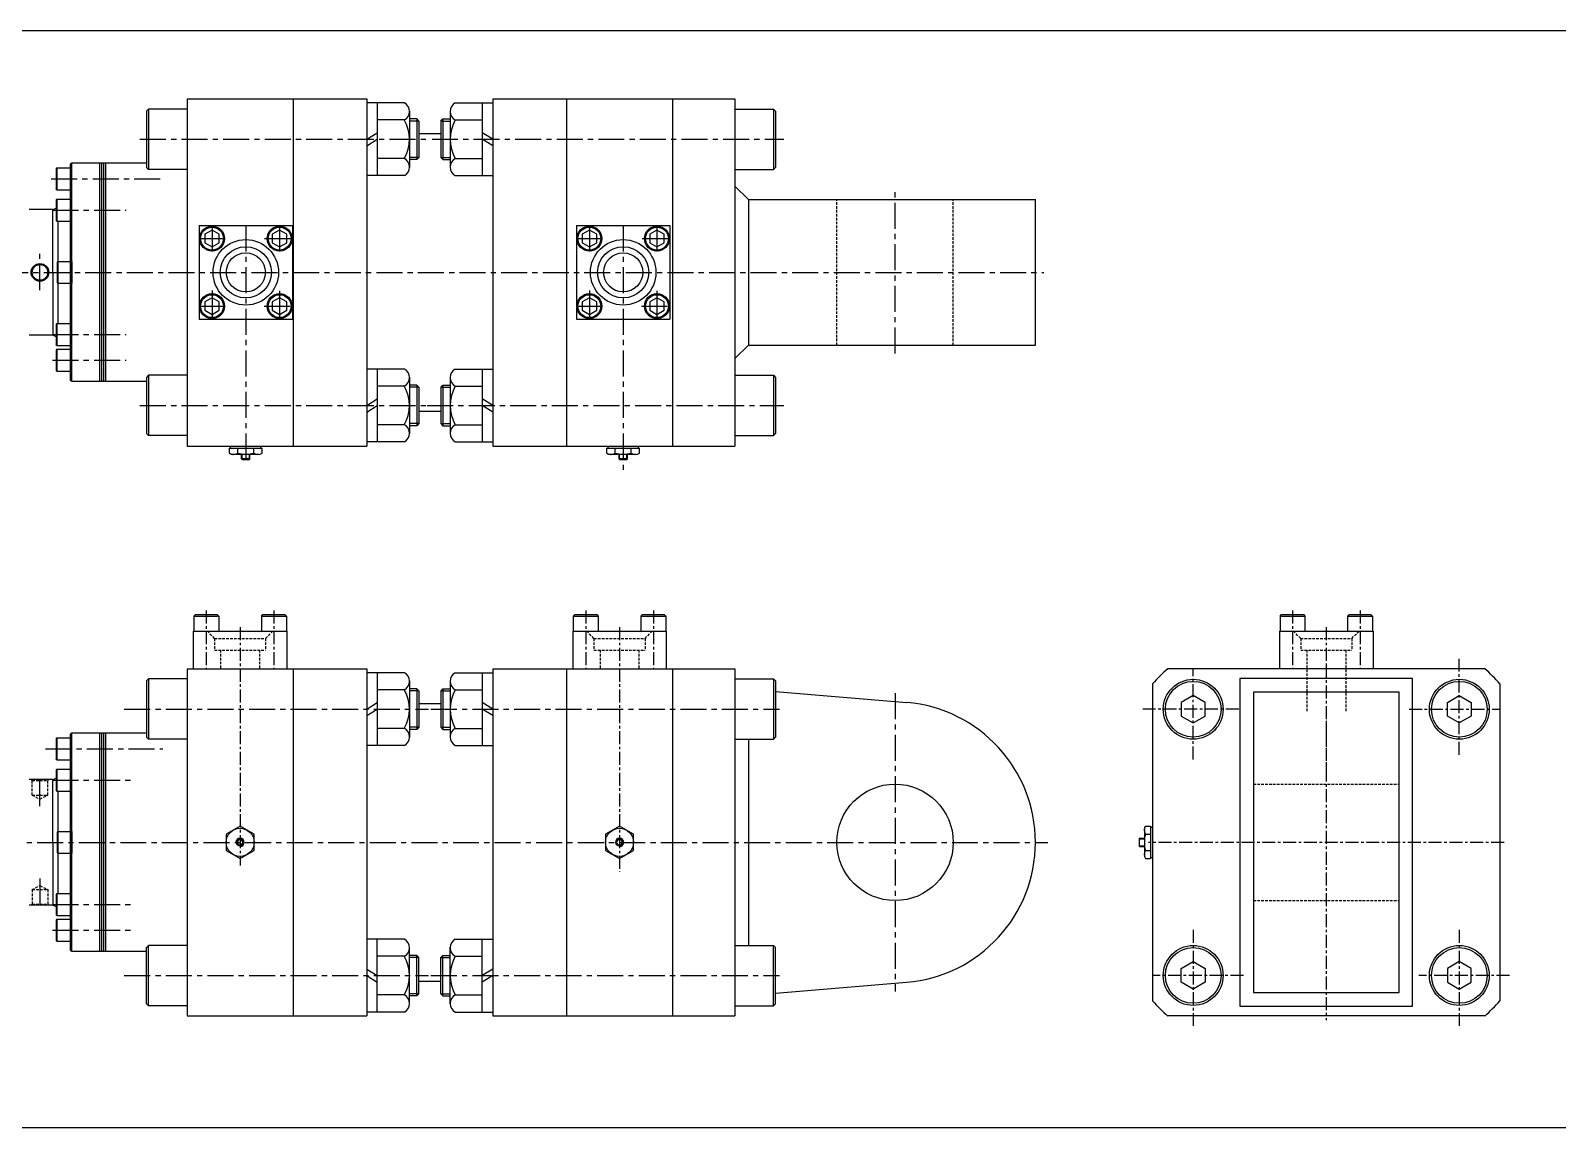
# Model space of a CAD drawing. Extents: x -819 to 10005, y 0 to 4179.
# Drawn here: x 6527 to 7996, y 0 to 1055 of the extents above; entities that cross this region are included whole.
import ezdxf

# ---------------------------------------------------------------- set-up
doc = ezdxf.new("R2010")
doc.units = 0
doc.header["$LTSCALE"] = 10
doc.header["$MEASUREMENT"] = 0
for name, pattern in [('CENTER', [2, 1.25, -0.25, 0.25, -0.25]), ('CENTERX2', [4, 2.5, -0.5, 0.5, -0.5]), ('HIDDEN', [0.375, 0.25, -0.125])]:
    doc.linetypes.add(name, pattern=pattern)
doc.layers.get('0').update_dxf_attribs({"linetype": 'CONTINUOUS'})
for name, color, linetype in [('BOM-UDEF', 3, 'CONTINUOUS'), ('CEN', 1, 'CENTERX2'), ('ML', 7, 'CONTINUOUS')]:
    doc.layers.add(name, color=color, linetype=linetype)

msp = doc.modelspace()

# ---------------------------------------------------------------- linework, layer by layer
for p, q in [((6256.2, 1055), (8007.9, 1055)), ((7494, 752.4), (7494, 892.4)), ((7244, 419.4), (7370.4, 408.7)), ((7244, 129), (7370.4, 139.7)), ((0, 0), (10004.7, 0))]:
    msp.add_line(p, q)
at = {"color": 7, "linetype": 'Continuous'}
for p, q in [((6718.9, 648.4), (6718.9, 653.4)), ((6718.9, 653.4), (6725.3, 653.4)), ((6719.9, 653.4), (6719.9, 655.4)), ((6719.9, 655.4), (6749.1, 655.4)), ((6722.1, 647.4), (6746.9, 647.4)), ((6725.3, 653.4), (6750.1, 653.4)), ((6726.7, 648.4), (6726.7, 653.4)), ((6730.5, 647.7), (6730.5, 647.7)), ((6730.5, 642.9), (6730.5, 647.4)), ((6738.5, 642.9), (6738.5, 647.4)), ((6742.3, 648.4), (6742.3, 653.4)), ((6749.1, 653.4), (6749.1, 655.4)), ((6750.1, 648.4), (6750.1, 653.4)), ((7081.9, 648.4), (7081.9, 653.4)), ((7081.9, 653.4), (7088.3, 653.4)), ((7082.9, 653.4), (7082.9, 655.4)), ((7082.9, 655.4), (7112.1, 655.4)), ((7085.1, 647.4), (7109.9, 647.4)), ((7088.3, 653.4), (7113.1, 653.4)), ((7089.7, 648.4), (7089.7, 653.4)), ((7093.5, 647.7), (7093.5, 647.7)), ((7093.5, 642.9), (7093.5, 647.4)), ((7101.5, 642.9), (7101.5, 647.4)), ((7105.3, 648.4), (7105.3, 653.4)), ((7112.1, 653.4), (7112.1, 655.4)), ((7113.1, 648.4), (7113.1, 653.4)), ((6730.5, 642.9), (6731, 642.4)), ((6738.5, 642.9), (6730.5, 642.9)), ((6731, 642.4), (6738, 642.4)), ((6738.5, 642.9), (6738, 642.4)), ((7093.5, 642.9), (7094, 642.4)), ((7101.5, 642.9), (7093.5, 642.9)), ((7094, 642.4), (7101, 642.4)), ((7101.5, 642.9), (7101, 642.4)), ((7598.8, 286.6), (7598.8, 261.8)), ((7599.8, 289.8), (7604.8, 289.8)), ((7599.8, 282), (7604.8, 282)), ((7604.8, 289.8), (7604.8, 283.5)), ((7604.8, 288.8), (7606.8, 288.8)), ((7604.8, 283.5), (7604.8, 258.6)), ((7606.8, 288.8), (7606.8, 259.6)), ((7594.3, 278.2), (7593.8, 277.7)), ((7593.8, 277.7), (7593.8, 270.7)), ((7594.3, 270.2), (7593.8, 270.7)), ((7594.3, 278.2), (7598.8, 278.2)), ((7594.3, 270.2), (7594.3, 278.2)), ((7594.3, 270.2), (7598.8, 270.2)), ((7599, 278.2), (7599, 278.2)), ((7599.8, 266.4), (7604.8, 266.4)), ((7599.8, 258.6), (7604.8, 258.6)), ((7604.8, 259.6), (7606.8, 259.6))]:
    msp.add_line(p, q, dxfattribs=at)
for points in [[(6715.5, 266.4), (6729, 258.6), (6742.5, 266.4), (6742.5, 282), (6729, 289.8), (6715.5, 282)], [(7080.5, 266.4), (7094, 258.6), (7107.5, 266.4), (7107.5, 282), (7094, 289.8), (7080.5, 282)], [(6727.5, 276.7), (6726.1, 274.2), (6727.5, 271.7), (6730.4, 271.7), (6731.9, 274.2), (6730.4, 276.7)], [(7092.5, 276.7), (7091.1, 274.2), (7092.5, 271.7), (7095.4, 271.7), (7096.9, 274.2), (7095.4, 276.7)]]:
    msp.add_lwpolyline(points, close=True, dxfattribs=at)
msp.add_circle((7359, 274.2), 56)
for centre, radius in [((6729, 274.2), 13.5), ((7094, 274.2), 13.5), ((6729, 274.2), 3.5), ((7094, 274.2), 3.5)]:
    msp.add_circle(centre, radius, dxfattribs=at)
for centre, radius, start, end in [((6722.1, 653), 5.62, 235.6158, 270), ((6722.8, 655.6), 8.22, 241.7006, 298.2994), ((6734.5, 678.8), 31.3, 255.6172, 270.0141), ((6734.5, 678.8), 31.3, 269.9859, 284.3828), ((6746.2, 655.6), 8.22, 241.7006, 298.2994), ((7085.1, 653), 5.62, 235.6158, 270), ((7085.8, 655.6), 8.22, 241.7006, 298.2994), ((7097.5, 678.8), 31.3, 255.6172, 270.0141), ((7097.5, 678.8), 31.3, 269.9859, 284.3828), ((7109.2, 655.6), 8.22, 241.7006, 298.2994), ((7604.4, 286.6), 5.62, 145.6158, 180), ((7607, 285.9), 8.22, 151.7006, 208.2994), ((7630.1, 274.2), 31.3, 165.6172, 180.0141), ((7630.1, 274.2), 31.3, 179.9859, 194.3828), ((7607, 262.5), 8.22, 151.7006, 208.2994)]:
    msp.add_arc(centre, radius, start, end, dxfattribs=at)
msp.add_arc((7359, 274.2), 135, 274.8429, 85.1571)
at = {"layer": 'BOM-UDEF', "color": 0}
for p, q in [((7856.8, 431.7), (7690.8, 431.7)), ((7690.8, 431.7), (7690.8, 116.7)), ((7856.8, 116.7), (7856.8, 431.7)), ((7703.8, 418.7), (7703.8, 129.7)), ((7843.8, 418.7), (7703.8, 418.7)), ((7843.8, 129.7), (7843.8, 418.7)), ((7703.8, 129.7), (7843.8, 129.7)), ((7690.8, 116.7), (7856.8, 116.7))]:
    msp.add_line(p, q, dxfattribs=at)
at = {"layer": 'CEN'}
for p, q in [((6632.7, 950.4), (6909.7, 950.4)), ((6913.6, 950.4), (7252, 950.4)), ((6887.3, 932.4), (6887, 932.4)), ((6547.2, 912.4), (6654.7, 912.4)), ((7359, 744.4), (7359, 900.4)), ((6548.5, 882.2), (6619.4, 882.2)), ((6702, 867.4), (6702, 839.9)), ((6734.5, 867.4), (6734.5, 637.8)), ((6767, 867.4), (6767, 839.9)), ((7065, 867.4), (7065, 839.9)), ((7097.5, 867.4), (7097.5, 632.5)), ((7130, 867.4), (7130, 839.9)), ((6689.5, 854.9), (6716.5, 854.9)), ((6752.6, 854.9), (6779.5, 854.9)), ((7052.5, 854.9), (7079.5, 854.9)), ((7115.6, 854.9), (7142.5, 854.9)), ((6536.5, 805.3), (6536.5, 840.3)), ((6340.1, 822.4), (7502, 822.4)), ((6702, 805), (6702, 777.4)), ((6767, 804.7), (6767, 777.4)), ((7065, 805), (7065, 777.4)), ((7130, 804.7), (7130, 777.4)), ((6689.5, 789.9), (6717.1, 789.9)), ((6752.1, 789.9), (6779.5, 789.9)), ((7052.5, 789.9), (7080.1, 789.9)), ((7115.1, 789.9), (7142.5, 789.9)), ((6548.5, 762.7), (6619.4, 762.7)), ((6548.5, 737.9), (6619.4, 737.9)), ((6887.3, 712.4), (6887, 712.4)), ((6632.7, 694.4), (6907.7, 694.4)), ((6908.9, 694.4), (7252, 694.4)), ((6887.3, 420.4), (6887, 420.4)), ((7359, 417.7), (7359, 130.7)), ((6617.6, 402.2), (6910.3, 402.2)), ((6912.5, 402.2), (7248, 402.2)), ((7773.8, 391.2), (7773.8, 337.2)), ((6541.7, 364.2), (6654.7, 364.2)), ((6536.5, 309.1), (6536.5, 337.8)), ((6548.5, 334), (6625, 334)), ((6333.8, 274.2), (7506, 274.2)), ((6536.5, 239.3), (6536.5, 210.6)), ((6548.5, 214.4), (6625, 214.4)), ((6548.5, 189.7), (6625, 189.7)), ((6617.6, 146.2), (6899.3, 146.2)), ((6617.6, 146.2), (6910.3, 146.2)), ((6912.5, 146.2), (7248, 146.2)), ((6887.3, 128), (6887, 128))]:
    msp.add_line(p, q, dxfattribs=at)
at = {"layer": 'ML'}
for p, q in [((6678, 989.4), (6851, 989.4)), ((6678, 989.4), (6678, 655.4)), ((6780, 989.4), (6780, 655.4)), ((6851, 989.4), (6851, 655.4)), ((6887, 985.4), (6851, 985.4)), ((6861, 985.4), (6861, 915.4)), ((6936, 985.4), (6972, 985.4)), ((6962, 985.4), (6962, 915.4)), ((6972, 989.4), (6972, 655.4)), ((6972, 989.4), (7205, 989.4)), ((7043, 989.4), (7043, 655.4)), ((7145, 989.4), (7145, 655.4)), ((7205, 989.4), (7205, 655.4)), ((6641, 979.4), (6639, 977.4)), ((6639, 977.4), (6639, 923.4)), ((6678, 979.4), (6641, 979.4)), ((6641, 979.4), (6641, 921.4)), ((6892, 977.7), (6892, 923.1)), ((6899, 969.9), (6892, 969.9)), ((6899, 969.9), (6899, 930.9)), ((6901, 967.9), (6899, 969.9)), ((6922, 967.9), (6924, 969.9)), ((6924, 969.9), (6931, 969.9)), ((6924, 969.9), (6924, 930.9)), ((6931, 977.7), (6931, 923.1)), ((7205, 979.4), (7242, 979.4)), ((7242, 979.4), (7242, 921.4)), ((7242, 979.4), (7244, 977.4)), ((7244, 977.4), (7244, 923.4)), ((6887, 969), (6861, 969)), ((6901, 967.9), (6901, 932.9)), ((6901, 955.9), (6922, 955.9)), ((6922, 967.9), (6922, 932.9)), ((6936, 969), (6962, 969)), ((6567, 927.4), (6566, 926.4)), ((6566, 718.4), (6566, 926.4)), ((6639, 927.4), (6567, 927.4)), ((6567, 717.4), (6567, 927.4)), ((6594, 717.4), (6594, 927.4)), ((6596, 717.4), (6596, 927.4)), ((6598, 717.4), (6598, 927.4)), ((6600, 717.4), (6600, 927.4)), ((6887, 931.8), (6861, 931.8)), ((6899, 930.9), (6892, 930.9)), ((6901, 932.9), (6899, 930.9)), ((6922, 932.9), (6924, 930.9)), ((6924, 930.9), (6931, 930.9)), ((6936, 931.8), (6962, 931.8)), ((6552.7, 922.9), (6552, 922.2)), ((6552, 922.2), (6552, 902.6)), ((6552.7, 922.9), (6566, 922.9)), ((6552.7, 922.9), (6552.7, 901.9)), ((6566, 922.9), (6566, 901.9)), ((6566, 921.4), (6566, 903.4)), ((6641, 921.4), (6639, 923.4)), ((6678, 921.4), (6641, 921.4)), ((6887, 915.4), (6851, 915.4)), ((6936, 915.4), (6972, 915.4)), ((7205, 921.4), (7242, 921.4)), ((7242, 921.4), (7244, 923.4)), ((6552.7, 901.9), (6552, 902.6)), ((6552.7, 901.9), (6566, 901.9)), ((7218, 892.4), (7205, 905.4)), ((6549, 882.9), (6526, 882.9)), ((6549, 882.9), (6552, 884.1)), ((6549, 882.9), (6552, 884.1)), ((6549, 822.4), (6549, 882.9)), ((6552.7, 892.7), (6552, 892)), ((6552, 892), (6552, 872.4)), ((6552.7, 892.7), (6566, 892.7)), ((6552.7, 892.7), (6552.7, 871.7)), ((6566, 892.7), (6566, 871.7)), ((6566, 891.2), (6566, 873.2)), ((7218, 892.4), (7494, 892.4)), ((7218, 892.4), (7218, 752.4)), ((7218, 892.4), (7218, 892.4)), ((6552.7, 871.7), (6552, 872.4)), ((6552.7, 871.7), (6566, 871.7)), ((6554, 773.2), (6554, 871.7)), ((6689.5, 867.4), (6689.5, 777.4)), ((6689.5, 867.4), (6779.5, 867.4)), ((6779.5, 867.4), (6779.5, 777.4)), ((7052.5, 867.4), (7052.5, 777.4)), ((7052.5, 867.4), (7142.5, 867.4)), ((7142.5, 867.4), (7142.5, 777.4)), ((6553.7, 832.9), (6553, 832.2)), ((6553, 832.2), (6553, 812.6)), ((6553.7, 832.9), (6567, 832.9)), ((6553.7, 832.9), (6553.7, 811.9)), ((6567, 832.9), (6567, 811.9)), ((6567, 831.4), (6567, 813.4)), ((6549, 822.4), (6549, 761.9)), ((6553.7, 811.9), (6553, 812.6)), ((6553.7, 811.9), (6567, 811.9)), ((6552.7, 773.2), (6552, 772.5)), ((6552, 772.5), (6552, 752.9)), ((6552.7, 773.2), (6566, 773.2)), ((6552.7, 773.2), (6552.7, 752.2)), ((6566, 773.2), (6566, 752.2)), ((6566, 771.7), (6566, 753.7)), ((6689.5, 777.4), (6779.5, 777.4)), ((7052.5, 777.4), (7142.5, 777.4)), ((6549, 761.9), (6526, 761.9)), ((6549, 761.9), (6552, 760.7)), ((6552.7, 752.2), (6552, 752.9)), ((6552.7, 752.2), (6566, 752.2)), ((7218, 752.4), (7205, 739.4)), ((7218, 752.4), (7494, 752.4)), ((6552.7, 748.4), (6552, 747.7)), ((6552, 747.7), (6552, 728.1)), ((6552.7, 748.4), (6566, 748.4)), ((6552.7, 748.4), (6552.7, 727.4)), ((6566, 748.4), (6566, 727.4)), ((6566, 746.9), (6566, 728.9)), ((6552.7, 727.4), (6552, 728.1)), ((6552.7, 727.4), (6566, 727.4)), ((6641, 723.4), (6639, 721.4)), ((6639, 721.4), (6639, 667.4)), ((6678, 723.4), (6641, 723.4)), ((6641, 723.4), (6641, 665.4)), ((6887, 729.4), (6851, 729.4)), ((6861, 729.4), (6861, 659.4)), ((6892, 721.7), (6892, 667.1)), ((6931, 721.7), (6931, 667.1)), ((6936, 729.4), (6972, 729.4)), ((6962, 729.4), (6962, 659.4)), ((7205, 723.4), (7242, 723.4)), ((7242, 723.4), (7242, 665.4)), ((7242, 723.4), (7244, 721.4)), ((7244, 721.4), (7244, 667.4)), ((6567, 717.4), (6566, 718.4)), ((6639, 717.4), (6567, 717.4)), ((6887, 713), (6861, 713)), ((6899, 713.9), (6892, 713.9)), ((6899, 713.9), (6899, 674.9)), ((6901, 711.9), (6899, 713.9)), ((6901, 711.9), (6901, 676.9)), ((6922, 711.9), (6924, 713.9)), ((6922, 711.9), (6922, 676.9)), ((6924, 713.9), (6924, 674.9)), ((6924, 713.9), (6931, 713.9)), ((6936, 713), (6962, 713)), ((6887, 675.8), (6861, 675.8)), ((6901, 676.9), (6899, 674.9)), ((6901, 688.9), (6922, 688.9)), ((6922, 676.9), (6924, 674.9)), ((6936, 675.8), (6962, 675.8)), ((6641, 665.4), (6639, 667.4)), ((6678, 665.4), (6641, 665.4)), ((6899, 674.9), (6892, 674.9)), ((6924, 674.9), (6931, 674.9)), ((7205, 665.4), (7242, 665.4)), ((7242, 665.4), (7244, 667.4)), ((6678, 655.4), (6851, 655.4)), ((6887, 659.4), (6851, 659.4)), ((6936, 659.4), (6972, 659.4)), ((6972, 655.4), (7205, 655.4)), ((6684.5, 491.7), (6686, 493.2)), ((6684.5, 491.7), (6684.5, 477.2)), ((6684.5, 491.7), (6708.5, 491.7)), ((6686, 493.2), (6707, 493.2)), ((6707, 493.2), (6708.5, 491.7)), ((6708.5, 491.7), (6708.5, 477.2)), ((6749.5, 491.7), (6751, 493.2)), ((6749.5, 491.7), (6749.5, 477.2)), ((6749.5, 491.7), (6773.5, 491.7)), ((6751, 493.2), (6772, 493.2)), ((6772, 493.2), (6773.5, 491.7)), ((6773.5, 491.7), (6773.5, 477.2)), ((7049.5, 491.7), (7051, 493.2)), ((7049.5, 491.7), (7073.5, 491.7)), ((7049.5, 491.7), (7049.5, 477.2)), ((7051, 493.2), (7072, 493.2)), ((7072, 493.2), (7073.5, 491.7)), ((7073.5, 491.7), (7073.5, 477.2)), ((7114.5, 491.7), (7116, 493.2)), ((7114.5, 491.7), (7138.5, 491.7)), ((7114.5, 491.7), (7114.5, 477.2)), ((7116, 493.2), (7137, 493.2)), ((7137, 493.2), (7138.5, 491.7)), ((7138.5, 491.7), (7138.5, 477.2)), ((7729.3, 491.7), (7730.8, 493.2)), ((7729.3, 491.7), (7753.3, 491.7)), ((7729.3, 491.7), (7729.3, 477.2)), ((7730.8, 493.2), (7751.8, 493.2)), ((7751.8, 493.2), (7753.3, 491.7)), ((7753.3, 491.7), (7753.3, 477.2)), ((7794.3, 491.7), (7795.8, 493.2)), ((7794.3, 491.7), (7818.3, 491.7)), ((7794.3, 491.7), (7794.3, 477.2)), ((7795.8, 493.2), (7816.8, 493.2)), ((7816.8, 493.2), (7818.3, 491.7)), ((7818.3, 491.7), (7818.3, 477.2)), ((6684, 477.2), (6774, 477.2)), ((6684, 477.2), (6684, 441.2)), ((6774, 477.2), (6774, 441.2)), ((7049, 477.2), (7139, 477.2)), ((7049, 477.2), (7049, 441.2)), ((7139, 477.2), (7139, 441.2)), ((7728.8, 477.2), (7818.8, 477.2)), ((7728.8, 477.2), (7728.8, 441.2)), ((7818.8, 477.2), (7818.8, 441.2)), ((6678, 441.2), (6851, 441.2)), ((6678, 441.2), (6678, 107.2)), ((6780, 441.2), (6780, 107.2)), ((6851, 441.2), (6851, 107.2)), ((6972, 441.2), (6972, 107.2)), ((6972, 441.2), (7205, 441.2)), ((7043, 441.2), (7043, 107.2)), ((7145, 441.2), (7145, 107.2)), ((7205, 441.2), (7205, 107.2)), ((7926.3, 441.2), (7621.2, 441.2)), ((6641, 431.4), (6639, 429.4)), ((6639, 429.4), (6639, 375.4)), ((6678, 431.4), (6641, 431.4)), ((6641, 431.4), (6641, 373.4)), ((6887, 437.4), (6851, 437.4)), ((6861, 437.4), (6861, 367.4)), ((6892, 429.7), (6892, 375.1)), ((6931, 429.7), (6931, 375.1)), ((6936, 437.4), (6972, 437.4)), ((6962, 437.4), (6962, 367.4)), ((7205, 431.4), (7242, 431.4)), ((7242, 431.4), (7242, 373.4)), ((7242, 431.4), (7244, 429.4)), ((7244, 429.4), (7244, 375.4)), ((7606.8, 426.7), (7606.8, 121.7)), ((7940.8, 426.7), (7940.8, 121.7)), ((6887, 421), (6861, 421)), ((6899, 421.9), (6892, 421.9)), ((6899, 421.9), (6899, 382.9)), ((6901, 419.9), (6899, 421.9)), ((6901, 419.9), (6901, 384.9)), ((6922, 419.9), (6924, 421.9)), ((6922, 419.9), (6922, 384.9)), ((6924, 421.9), (6924, 382.9)), ((6924, 421.9), (6931, 421.9)), ((6936, 421), (6962, 421)), ((6901, 407.7), (6922, 407.7)), ((6887, 383.8), (6861, 383.8)), ((6899, 382.9), (6892, 382.9)), ((6901, 384.9), (6899, 382.9)), ((6922, 384.9), (6924, 382.9)), ((6924, 382.9), (6931, 382.9)), ((6936, 383.8), (6962, 383.8)), ((6552.7, 374.7), (6552, 374)), ((6552, 374), (6552, 354.4)), ((6552.7, 374.7), (6566, 374.7)), ((6552.7, 374.7), (6552.7, 353.7)), ((6567, 379.2), (6566, 378.2)), ((6566, 170.2), (6566, 378.2)), ((6566, 374.7), (6566, 353.7)), ((6566, 373.2), (6566, 355.2)), ((6639, 379.2), (6567, 379.2)), ((6567, 169.2), (6567, 379.2)), ((6594, 169.2), (6594, 379.2)), ((6596, 169.2), (6596, 379.2)), ((6598, 169.2), (6598, 379.2)), ((6600, 169.2), (6600, 379.2)), ((6641, 373.4), (6639, 375.4)), ((6678, 373.4), (6641, 373.4)), ((6887, 367.4), (6851, 367.4)), ((6936, 367.4), (6972, 367.4)), ((7205, 373.4), (7242, 373.4)), ((7218, 373.4), (7218, 175)), ((7242, 373.4), (7244, 375.4)), ((6552.7, 353.7), (6552, 354.4)), ((6552.7, 353.7), (6566, 353.7)), ((6552.7, 344.5), (6552, 343.8)), ((6552, 343.8), (6552, 324.2)), ((6552.7, 344.5), (6566, 344.5)), ((6552.7, 344.5), (6552.7, 323.5)), ((6566, 344.5), (6566, 323.5)), ((6566, 343), (6566, 325)), ((6549, 334.7), (6526, 334.7)), ((6549, 334.7), (6552, 335.9)), ((6549, 334.7), (6552, 335.9)), ((6549, 274.2), (6549, 334.7)), ((6552.7, 323.5), (6552, 324.2)), ((6552.7, 323.5), (6566, 323.5)), ((6554, 224.9), (6554, 323.5)), ((6553.7, 284.7), (6553, 284)), ((6553, 284), (6553, 264.4)), ((6553.7, 284.7), (6567, 284.7)), ((6553.7, 284.7), (6553.7, 263.7)), ((6567, 284.7), (6567, 263.7)), ((6567, 283.2), (6567, 265.2)), ((6549, 274.2), (6549, 213.7)), ((6553.7, 263.7), (6553, 264.4)), ((6553.7, 263.7), (6567, 263.7)), ((6552.7, 224.9), (6552, 224.2)), ((6552, 224.2), (6552, 204.6)), ((6552.7, 224.9), (6566, 224.9)), ((6552.7, 224.9), (6552.7, 203.9)), ((6566, 224.9), (6566, 203.9)), ((6566, 223.4), (6566, 205.4)), ((6549, 213.7), (6526, 213.7)), ((6549, 213.7), (6552, 212.5)), ((6552.7, 203.9), (6552, 204.6)), ((6552.7, 200.2), (6552, 199.5)), ((6552, 199.5), (6552, 179.9)), ((6552.7, 203.9), (6566, 203.9)), ((6552.7, 200.2), (6566, 200.2)), ((6552.7, 200.2), (6552.7, 179.2)), ((6566, 200.2), (6566, 179.2)), ((6566, 198.7), (6566, 180.7)), ((6552.7, 179.2), (6552, 179.9)), ((6552.7, 179.2), (6566, 179.2)), ((6887, 181), (6851, 181)), ((6861, 111), (6861, 181)), ((6936, 181), (6972, 181)), ((6962, 111), (6962, 181)), ((6567, 169.2), (6566, 170.2)), ((6639, 169.2), (6567, 169.2)), ((6641, 175), (6639, 173)), ((6639, 119), (6639, 173)), ((6678, 175), (6641, 175)), ((6641, 117), (6641, 175)), ((6887, 164.6), (6861, 164.6)), ((6892, 118.7), (6892, 173.3)), ((6899, 165.5), (6892, 165.5)), ((6899, 126.5), (6899, 165.5)), ((6901, 163.5), (6899, 165.5)), ((6901, 128.5), (6901, 163.5)), ((6922, 163.5), (6924, 165.5)), ((6922, 128.5), (6922, 163.5)), ((6924, 126.5), (6924, 165.5)), ((6924, 165.5), (6931, 165.5)), ((6931, 118.7), (6931, 173.3)), ((6936, 164.6), (6962, 164.6)), ((7205, 175), (7242, 175)), ((7242, 117), (7242, 175)), ((7242, 175), (7244, 173)), ((7244, 119), (7244, 173)), ((6901, 140.7), (6922, 140.7)), ((6641, 117), (6639, 119)), ((6887, 127.4), (6861, 127.4)), ((6899, 126.5), (6892, 126.5)), ((6901, 128.5), (6899, 126.5)), ((6922, 128.5), (6924, 126.5)), ((6924, 126.5), (6931, 126.5)), ((6936, 127.4), (6962, 127.4)), ((7242, 117), (7244, 119)), ((6678, 117), (6641, 117)), ((6678, 107.2), (6851, 107.2)), ((6887, 111), (6851, 111)), ((6936, 111), (6972, 111)), ((6972, 107.2), (7205, 107.2)), ((7205, 117), (7242, 117)), ((7926.3, 107.2), (7621.2, 107.2))]:
    msp.add_line(p, q, dxfattribs=at)
at = {"layer": 'ML', "color": 2}
for p, q in [((6851, 950.4), (6861, 956.7)), ((6901, 967.9), (6892, 967.9)), ((6922, 967.9), (6931, 967.9)), ((6972, 950.4), (6962, 956.7)), ((6851, 944.1), (6861, 950.4)), ((6972, 944.1), (6962, 950.4)), ((6901, 932.9), (6892, 932.9)), ((6922, 932.9), (6931, 932.9)), ((6901, 711.9), (6892, 711.9)), ((6922, 711.9), (6931, 711.9)), ((6851, 694.4), (6861, 700.7)), ((6851, 688.1), (6861, 694.4)), ((6972, 694.4), (6962, 700.7)), ((6972, 688.1), (6962, 694.4)), ((6901, 676.9), (6892, 676.9)), ((6922, 676.9), (6931, 676.9)), ((6731, 647.6), (6731, 647.6)), ((6731, 642.4), (6731, 647.4)), ((6738, 642.4), (6738, 647.4)), ((7094, 647.6), (7094, 647.6)), ((7094, 642.4), (7094, 647.4)), ((7101, 642.4), (7101, 647.4)), ((6901, 419.9), (6892, 419.9)), ((6922, 419.9), (6931, 419.9)), ((6851, 402.4), (6861, 408.7)), ((6851, 396.1), (6861, 402.4)), ((6972, 402.4), (6962, 408.7)), ((6972, 396.1), (6962, 402.4)), ((6901, 384.9), (6892, 384.9)), ((6922, 384.9), (6931, 384.9)), ((7593.8, 277.7), (7598.8, 277.7)), ((7593.8, 270.7), (7598.8, 270.7)), ((7599, 277.7), (7599, 277.7)), ((6901, 163.5), (6892, 163.5)), ((6922, 163.5), (6931, 163.5)), ((6851, 152.3), (6861, 146)), ((6972, 152.3), (6962, 146)), ((6851, 146), (6861, 139.7)), ((6972, 146), (6962, 139.7)), ((6901, 128.5), (6892, 128.5)), ((6922, 128.5), (6931, 128.5))]:
    msp.add_line(p, q, dxfattribs=at)
at = {"layer": 'ML', "color": 2, "linetype": 'HIDDEN'}
for p, q in [((7303, 752.4), (7303, 892.4)), ((7415, 752.4), (7415, 892.4)), ((6704.4, 470.3), (6697.5, 477.2)), ((6704.4, 470.3), (6704.4, 459.2)), ((6704.4, 470.3), (6753.5, 470.3)), ((6753.5, 470.3), (6760.5, 477.2)), ((6753.5, 470.3), (6753.5, 459.2)), ((7069.4, 470.3), (7062.5, 477.2)), ((7069.4, 470.3), (7118.5, 470.3)), ((7069.4, 470.3), (7069.4, 459.2)), ((7118.5, 470.3), (7125.5, 477.2)), ((7118.5, 470.3), (7118.5, 459.2)), ((7749.2, 470.3), (7742.3, 477.2)), ((7749.2, 470.3), (7798.3, 470.3)), ((7749.2, 470.3), (7749.2, 459.2)), ((7798.3, 470.3), (7805.3, 477.2)), ((7798.3, 470.3), (7798.3, 459.2)), ((6704.4, 459.2), (6753.5, 459.2)), ((6710.2, 459.2), (6710.2, 441.2)), ((6747.7, 459.2), (6747.7, 441.2)), ((7069.4, 459.2), (7118.5, 459.2)), ((7075.2, 459.2), (7075.2, 441.2)), ((7112.7, 459.2), (7112.7, 441.2)), ((7749.2, 459.2), (7798.3, 459.2)), ((7755, 459.2), (7755, 400.3)), ((7792.5, 459.2), (7792.5, 400.3)), ((6528, 334.7), (6529, 333.7)), ((6529, 333.7), (6544, 333.7)), ((6529, 319.7), (6529, 333.7)), ((6544, 333.7), (6545, 334.7)), ((6544, 319.7), (6544, 333.7)), ((7703.8, 330.2), (7843.8, 330.2)), ((6529, 319.7), (6544, 319.7)), ((6529, 319.7), (6536.5, 315.8)), ((6536.5, 315.8), (6544, 319.7)), ((6529, 228.7), (6536.5, 232.7)), ((6529, 228.7), (6544, 228.7)), ((6529, 228.7), (6529, 214.7)), ((6536.5, 232.7), (6544, 228.7)), ((6544, 228.7), (6544, 214.7)), ((6528, 213.7), (6529, 214.7)), ((6529, 214.7), (6544, 214.7)), ((6544, 214.7), (6545, 213.7)), ((7703.8, 218.2), (7843.8, 218.2))]:
    msp.add_line(p, q, dxfattribs=at)
at = {"layer": 'ML', "color": 1, "linetype": 'CENTER'}
for p, q in [((6696.5, 497.2), (6696.5, 441.2)), ((6761.5, 497.2), (6761.5, 441.2)), ((7061.5, 497.2), (7061.5, 441.2)), ((7126.5, 497.2), (7126.5, 441.2)), ((7741.3, 497.2), (7741.3, 441.2)), ((7806.3, 497.2), (7806.3, 441.2)), ((6729, 481.2), (6729, 251.8)), ((7094, 481.2), (7094, 245.7)), ((7773.8, 481.2), (7773.8, 437.2)), ((7645.8, 353.9), (7645.8, 441.2)), ((7773.8, 445.2), (7773.8, 103.2)), ((7901.8, 358.4), (7901.8, 450.6)), ((7689.6, 402.2), (7597.4, 402.2)), ((7853.4, 402.2), (7940.8, 402.2)), ((7944.8, 274.2), (7602.8, 274.2)), ((7645.8, 190), (7645.8, 97.8)), ((7901.8, 190), (7901.8, 97.8)), ((7694.1, 146.2), (7606.8, 146.2)), ((7950.1, 146.2), (7862.8, 146.2))]:
    msp.add_line(p, q, dxfattribs=at)
at = {"layer": 'ML'}
for points in [[(6709, 859), (6702, 863), (6695, 859), (6695, 850.9), (6702, 846.8), (6709, 850.9)], [(6774, 859), (6767, 863), (6760, 859), (6760, 850.9), (6767, 846.8), (6774, 850.9)], [(7072, 859), (7065, 863), (7058, 859), (7058, 850.9), (7065, 846.8), (7072, 850.9)], [(7137, 859), (7130, 863), (7123, 859), (7123, 850.9), (7130, 846.8), (7137, 850.9)], [(6709, 794), (6702, 798), (6695, 794), (6695, 785.9), (6702, 781.8), (6709, 785.9)], [(6774, 794), (6767, 798), (6760, 794), (6760, 785.9), (6767, 781.8), (6774, 785.9)], [(7072, 794), (7065, 798), (7058, 794), (7058, 785.9), (7065, 781.8), (7072, 785.9)], [(7137, 794), (7130, 798), (7123, 794), (7123, 785.9), (7130, 781.8), (7137, 785.9)], [(7645.8, 389), (7657.3, 395.6), (7657.3, 408.8), (7645.8, 415.5), (7634.3, 408.8), (7634.3, 395.6)], [(7901.8, 389), (7890.3, 395.6), (7890.3, 408.8), (7901.8, 415.5), (7913.3, 408.8), (7913.3, 395.6)], [(7645.8, 159.5), (7657.3, 152.8), (7657.3, 139.6), (7645.8, 133), (7634.3, 139.6), (7634.3, 152.8)], [(7901.8, 159.5), (7890.3, 152.8), (7890.3, 139.6), (7901.8, 133), (7913.3, 139.6), (7913.3, 152.8)]]:
    msp.add_lwpolyline(points, close=True, dxfattribs=at)
for centre, radius in [((6702, 854.9), 12), ((6767, 854.9), 12), ((7065, 854.9), 12), ((7130, 854.9), 12), ((6702, 854.9), 11), ((6734.5, 822.4), 31.5), ((6767, 854.9), 11), ((7065, 854.9), 11), ((7097.5, 822.4), 31.5), ((7130, 854.9), 11), ((6734.5, 822.4), 24.6), ((6734.5, 822.4), 18.8), ((7097.5, 822.4), 24.6), ((7097.5, 822.4), 18.8), ((6536.5, 822.4), 8.5), ((6536.5, 822.4), 7.5), ((6702, 789.9), 12), ((6702, 789.9), 11), ((6767, 789.9), 12), ((6767, 789.9), 11), ((7065, 789.9), 12), ((7065, 789.9), 11), ((7130, 789.9), 12), ((7130, 789.9), 11), ((7645.8, 402.2), 28.8), ((7645.8, 402.2), 26.8), ((7901.8, 402.2), 28.8), ((7901.8, 402.2), 26.8), ((7645.8, 146.2), 28.8), ((7645.8, 146.2), 26.8), ((7901.8, 146.2), 28.8), ((7901.8, 146.2), 26.8)]:
    msp.add_circle(centre, radius, dxfattribs=at)
for centre, radius, start, end in [((6882.8, 977.2), 9.21, 297.0922, 62.9078), ((6940.2, 977.2), 9.21, 117.0922, 242.9078), ((6854.8, 950.4), 37.1, 329.9227, 30.0773), ((6968.1, 950.4), 37.1, 149.9227, 210.0773), ((6882.8, 923.6), 9.21, 297.0979, 62.9021), ((6940.2, 923.6), 9.21, 117.0979, 242.9021), ((6882.8, 721.2), 9.21, 297.0922, 62.9078), ((6940.2, 721.2), 9.21, 117.0922, 242.9078), ((6854.8, 694.4), 37.1, 329.9227, 30.0773), ((6968.1, 694.4), 37.1, 149.9227, 210.0773), ((6882.8, 667.6), 9.21, 297.0979, 62.9021), ((6940.2, 667.6), 9.21, 117.0979, 242.9021), ((7773.8, 274.2), 226.2, 132.4072, 137.5928), ((7773.8, 274.2), 226.2, 42.4072, 47.5928), ((6882.8, 429.2), 9.21, 297.0922, 62.9078), ((6940.2, 429.2), 9.21, 117.0922, 242.9078), ((6854.8, 402.4), 37.1, 329.9227, 30.0773), ((6968.1, 402.4), 37.1, 149.9227, 210.0773), ((6882.8, 375.6), 9.21, 297.0979, 62.9021), ((6940.2, 375.6), 9.21, 117.0979, 242.9021), ((6882.8, 172.8), 9.21, 297.0979, 62.9021), ((6940.2, 172.8), 9.21, 117.0979, 242.9021), ((6854.8, 146), 37.1, 329.9227, 30.0773), ((6968.1, 146), 37.1, 149.9227, 210.0773), ((6882.8, 119.2), 9.21, 297.0922, 62.9078), ((6940.2, 119.2), 9.21, 117.0922, 242.9078), ((7773.8, 274.2), 226.2, 222.4072, 227.5928), ((7773.8, 274.2), 226.2, 312.4072, 317.5928)]:
    msp.add_arc(centre, radius, start, end, dxfattribs=at)
at = {"layer": 'ML', "color": 2}
for centre in [(6729, 274.2), (7094, 274.2)]:
    msp.add_arc(centre, 4, 270, 180, dxfattribs=at)

doc.saveas('drawing.dxf')
